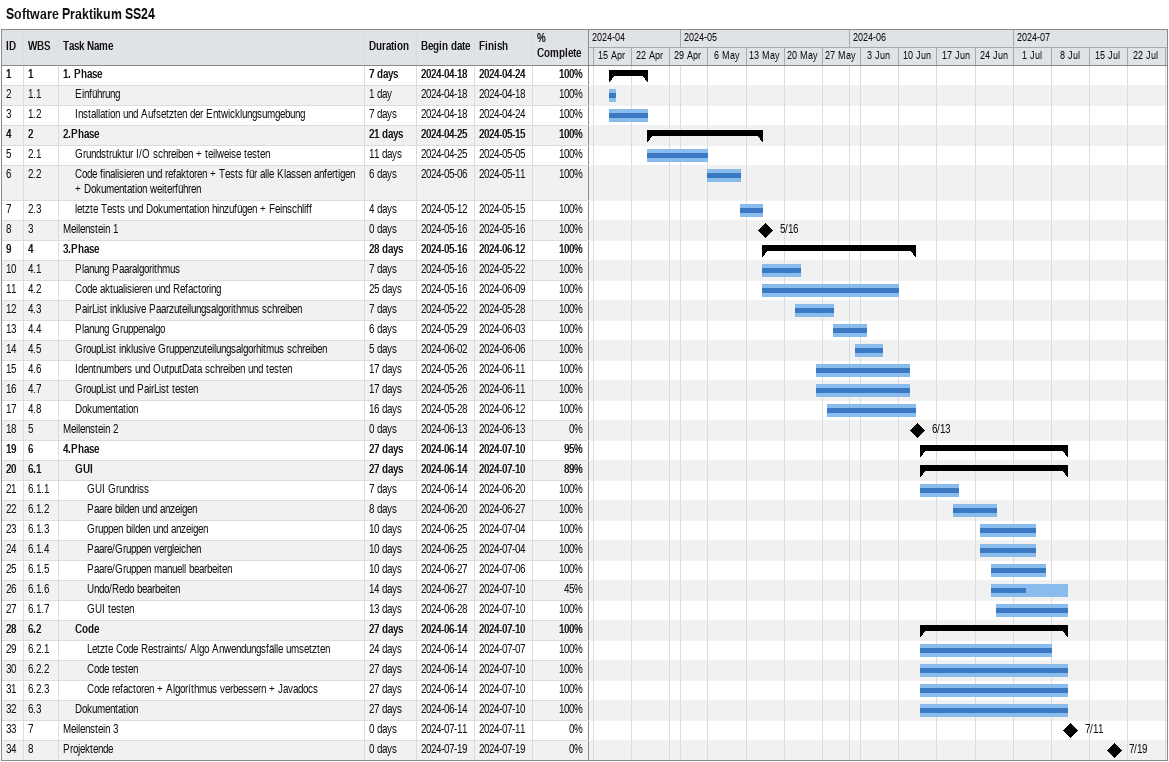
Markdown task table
Software Praktikum SS24

| ID | WBS | Task | Duration | Start | Finish | % complete |
|---|---|---|---|---|---|---|
| 1 | 1 | **1. Phase** | 7d | 2024-04-18 | 2024-04-24 | 100 |
| 2 | 1.1 | Einführung | 1d | 2024-04-18 | 2024-04-18 | 100 |
| 3 | 1.2 | Installation und Aufsetzten der Entwicklungsumgebung | 7d | 2024-04-18 | 2024-04-24 | 100 |
| 4 | 2 | **2.Phase** | 21d | 2024-04-25 | 2024-05-15 | 100 |
| 5 | 2.1 | Grundstruktur I/O schreiben + teilweise testen | 11d | 2024-04-25 | 2024-05-05 | 100 |
| 6 | 2.2 | Code finalisieren und refaktoren + Tests für alle Klassen anfertigen + Dokumentation weiterführen | 6d | 2024-05-06 | 2024-05-11 | 100 |
| 7 | 2.3 | letzte Tests und Dokumentation hinzufügen + Feinschliff | 4d | 2024-05-12 | 2024-05-15 | 100 |
| 8 | 3 | Meilenstein 1 | 0d | 2024-05-16 | 2024-05-16 | 100 |
| 9 | 4 | **3.Phase** | 28d | 2024-05-16 | 2024-06-12 | 100 |
| 10 | 4.1 | Planung Paaralgorithmus | 7d | 2024-05-16 | 2024-05-22 | 100 |
| 11 | 4.2 | Code aktualisieren und Refactoring | 25d | 2024-05-16 | 2024-06-09 | 100 |
| 12 | 4.3 | PairList inklusive Paarzuteilungsalgorithmus schreiben | 7d | 2024-05-22 | 2024-05-28 | 100 |
| 13 | 4.4 | Planung Gruppenalgo | 6d | 2024-05-29 | 2024-06-03 | 100 |
| 14 | 4.5 | GroupList inklusive Gruppenzuteilungsalgorhitmus schreiben | 5d | 2024-06-02 | 2024-06-06 | 100 |
| 15 | 4.6 | Identnumbers und OutputData schreiben und testen | 17d | 2024-05-26 | 2024-06-11 | 100 |
| 16 | 4.7 | GroupList und PairList testen | 17d | 2024-05-26 | 2024-06-11 | 100 |
| 17 | 4.8 | Dokumentation | 16d | 2024-05-28 | 2024-06-12 | 100 |
| 18 | 5 | Meilenstein 2 | 0d | 2024-06-13 | 2024-06-13 | 0 |
| 19 | 6 | **4.Phase** | 27d | 2024-06-14 | 2024-07-10 | 95 |
| 20 | 6.1 | **GUI** | 27d | 2024-06-14 | 2024-07-10 | 89 |
| 21 | 6.1.1 | GUI Grundriss | 7d | 2024-06-14 | 2024-06-20 | 100 |
| 22 | 6.1.2 | Paare bilden und anzeigen | 8d | 2024-06-20 | 2024-06-27 | 100 |
| 23 | 6.1.3 | Gruppen bilden und anzeigen | 10d | 2024-06-25 | 2024-07-04 | 100 |
| 24 | 6.1.4 | Paare/Gruppen vergleichen | 10d | 2024-06-25 | 2024-07-04 | 100 |
| 25 | 6.1.5 | Paare/Gruppen manuell bearbeiten | 10d | 2024-06-27 | 2024-07-06 | 100 |
| 26 | 6.1.6 | Undo/Redo bearbeiten | 14d | 2024-06-27 | 2024-07-10 | 45 |
| 27 | 6.1.7 | GUI testen | 13d | 2024-06-28 | 2024-07-10 | 100 |
| 28 | 6.2 | **Code** | 27d | 2024-06-14 | 2024-07-10 | 100 |
| 29 | 6.2.1 | Letzte Code Restraints/ Algo Anwendungsfälle umsetzten | 24d | 2024-06-14 | 2024-07-07 | 100 |
| 30 | 6.2.2 | Code testen | 27d | 2024-06-14 | 2024-07-10 | 100 |
| 31 | 6.2.3 | Code refactoren + Algoríthmus verbessern + Javadocs | 27d | 2024-06-14 | 2024-07-10 | 100 |
| 32 | 6.3 | Dokumentation | 27d | 2024-06-14 | 2024-07-10 | 100 |
| 33 | 7 | Meilenstein 3 | 0d | 2024-07-11 | 2024-07-11 | 0 |
| 34 | 8 | Projektende | 0d | 2024-07-19 | 2024-07-19 | 0 |
